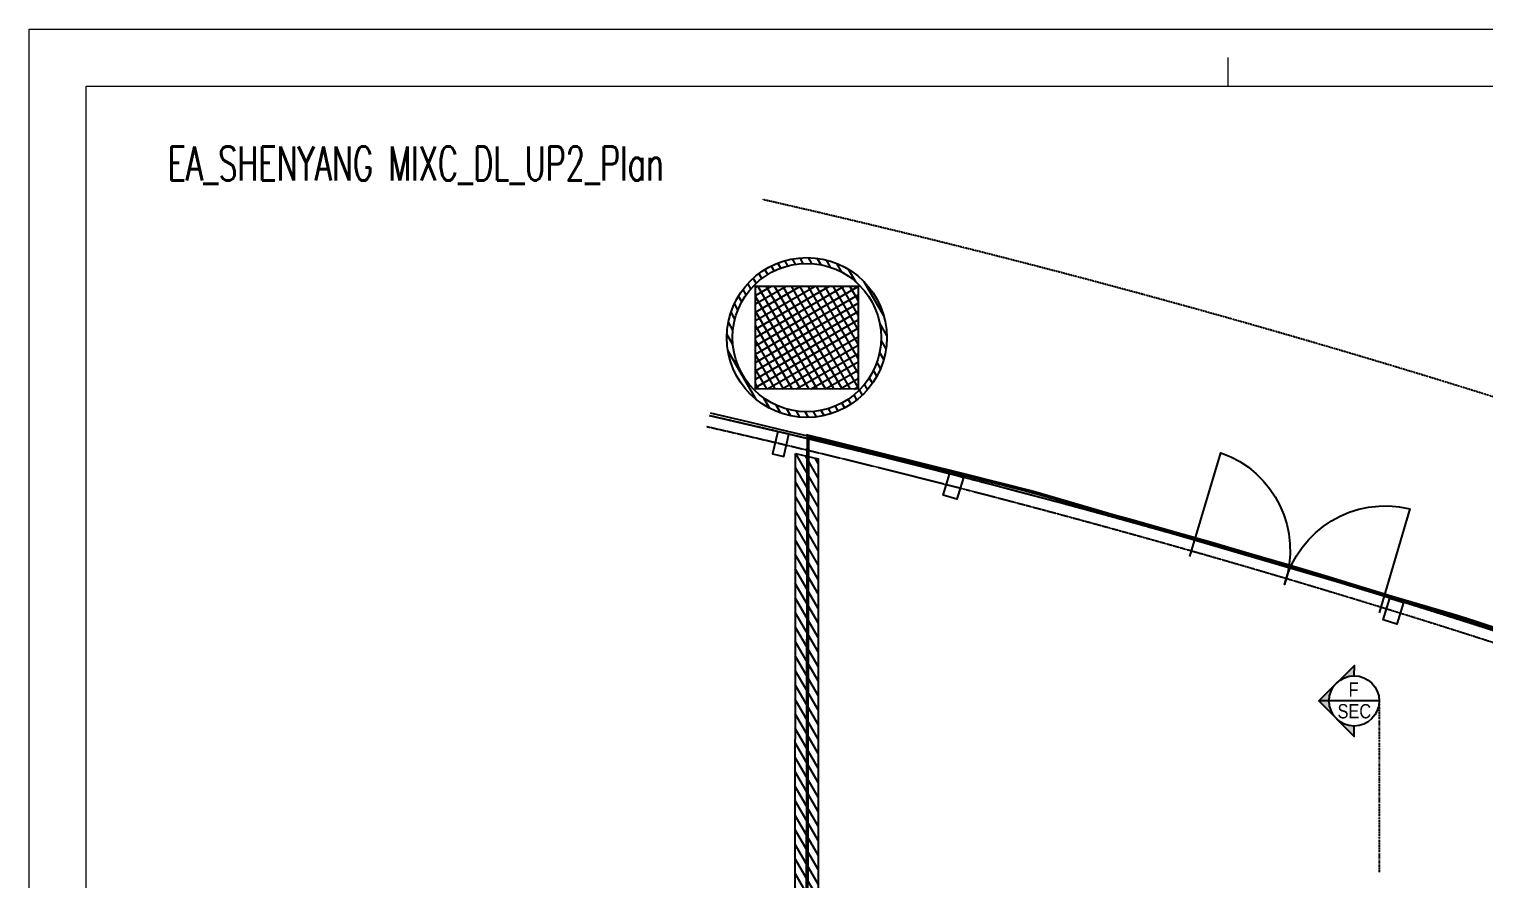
# Model space of a CAD drawing. Header units: millimetres. Extents: x 1734 to 22014, y 983 to 3953.
# Drawn here: x 1734 to 3008, y 3209 to 3953 of the extents above; entities that cross this region are included whole.
import ezdxf
from ezdxf.enums import TextEntityAlignment as Align

# ---------------------------------------------------------------- set-up
doc = ezdxf.new("R2010")
doc.units = ezdxf.units.MM
for name, pattern in [('DASH', [0.35, 0.25, -0.1]), ('DASHDOT', [25.4, 12.7, -6.35, 0, -6.35]), ('HIDDEN1', [0.375, 0.25, -0.125])]:
    doc.linetypes.add(name, pattern=pattern)
for name, color, linetype in [('LAY_sec', 3, 'Continuous'), ('SURVEY_doors', 2, 'Continuous'), ('SURVEY_leaseline', 30, 'Continuous'), ('SURVEY_proiections', 8, 'Continuous'), ('SURVEY_structures', 4, 'Continuous'), ('SURVEY_walls', 6, 'Continuous'), ('SURVEY_walls_patt', 8, 'Continuous'), ('SURVEY_window', 2, 'Continuous')]:
    doc.layers.add(name, color=color, linetype=linetype)
doc.layers.add('LD_text', color=7, linetype='Continuous', lineweight=9)
doc.styles.add('SIMPLEX', font='SIMPLEX.SHX', dxfattribs={"width": 0.65})
doc.styles.add('Standard 1-50', font='Arial Narrow.ttf', dxfattribs={"height": 0.125})
pattern_1 = [(299.974586, (20741.6905, 57719.2776), (5.5006691, 3.17256045), [])]

# ---------------------------------------------------------------- blocks, each defined once
blk = doc.blocks.new('a1')
at = {"layer": 'LD_text'}
blk.add_line((-1050, -50), (-1050, -25), dxfattribs=at)
for points in [[(-2100, 0), (2100, 0), (2100, -2970), (-2100, -2970)], [(-2050, -50), (2050, -50), (2050, -2920), (-2050, -2920)]]:
    blk.add_lwpolyline(points, close=True, dxfattribs=at)

msp = doc.modelspace()

# ---------------------------------------------------------------- hatches: boundary and pattern name
at = {"layer": 'LAY_sec'}
h = msp.add_hatch(color=144, dxfattribs=at)
edge = h.paths.add_edge_path()
edge.add_line((2878.655, 3380.044), (2894.224, 3395.587))
edge.add_line((2894.224, 3395.587), (2894.217, 3386.475))
edge.add_ellipse((2894.199, 3364.475), major_axis=(-15.544, 15.569), ratio=1, start_angle=315, end_angle=360)
edge = h.paths.add_edge_path()
edge.add_line((2863.087, 3364.5), (2878.655, 3380.044))
edge.add_ellipse((2894.199, 3364.475), major_axis=(-15.569, -15.544), ratio=1, start_angle=-90, end_angle=0)
edge.add_line((2878.63, 3348.931), (2863.087, 3364.5))
edge = h.paths.add_edge_path()
edge.add_line((2883.954, 3343.598), (2884.507, 3344.725))
edge.add_ellipse((2894.199, 3364.475), major_axis=(-15.544, 15.569), ratio=1, start_angle=108.906535, end_angle=135)
edge.add_line((2894.181, 3342.475), (2894.174, 3333.362))
edge.add_line((2894.174, 3333.362), (2883.954, 3343.598))
edge = h.paths.add_edge_path()
edge.add_ellipse((2894.199, 3364.475), major_axis=(-15.544, 15.569), ratio=1, start_angle=90, end_angle=108.906535)
edge.add_line((2884.507, 3344.725), (2883.954, 3343.598))
edge.add_line((2883.954, 3343.598), (2878.63, 3348.931))
at = {"layer": 'SURVEY_walls_patt'}
h = msp.add_hatch(dxfattribs=at)
h.set_pattern_fill('ANSI31', color=144, scale=2, angle=-105.025414, style=0)
h.set_pattern_definition(pattern_1)
edge = h.paths.add_edge_path()
edge.add_arc((2414.791, 3682.565), 70, 0, 360)
edge = h.paths.add_edge_path(flags=17)
edge.add_arc((2414.791, 3682.565), 65, 0, 360)
h = msp.add_hatch(dxfattribs=at)
h.set_pattern_fill('ANSI37', color=144, scale=2, angle=-105.025414, style=0)
h.set_pattern_definition([(299.974586, (20741.6905, 57719.2776), (5.5006691, 3.17256045), []), (29.974586, (20741.6905, 57719.2776), (-3.17256045, 5.5006691), [])])
h.paths.add_polyline_path([(2459.817, 3727.544), (2459.777, 3637.544), (2369.777, 3637.583), (2369.817, 3727.583)])
h = msp.add_hatch(dxfattribs=at)
h.set_pattern_fill('ANSI31', color=144, scale=2, angle=-105.025414, style=0)
h.set_pattern_definition(pattern_1)
h.paths.add_polyline_path([(2404.746, 3581.181), (2424.744, 3576.388), (2424.301, 2579.659), (2404.301, 2579.668)])

# ---------------------------------------------------------------- linework, layer by layer
at = {"layer": 'LAY_sec', "color": 144}
msp.add_line((2916.062, 3364.457), (2863.129, 3364.457), dxfattribs=at)
msp.add_lwpolyline([(2894.217, 3386.475), (2894.224, 3395.587), (2863.087, 3364.5), (2894.174, 3333.362), (2894.181, 3342.475)], dxfattribs=at)
at = {"layer": 'LAY_sec', "color": 144, "linetype": 'DASHDOT', "ltscale": 0.05}
msp.add_lwpolyline([(2916.062, 3364.457), (2916.062, 3214.457)], dxfattribs=at)
at = {"layer": 'LAY_sec', "color": 144}
msp.add_circle((2894.062, 3364.475), 22, dxfattribs=at)
at = {"layer": 'SURVEY_doors', "color": 144}
msp.add_lwpolyline([(2750.092, 3490.952), (2777.352, 3581.755, -0.41274189), (2833.007, 3466.303, -0.41295257), (2942.692, 3532.603), (2915.921, 3441.655)], format="xyb", dxfattribs=at)
at = {"layer": 'SURVEY_leaseline', "color": 144, "linetype": 'DASHDOT', "ltscale": 0.02, "const_width": 3}
msp.add_lwpolyline([(2978.773, 1355.052), (2979.095, 2115.296), (2413.13, 2116.393), (2415.718, 3596.496), (2552.626, 3562.544), (2613.396, 3547.211), (2983.875, 3438.752), (2996.363, 3434.782), (3117.173, 3395.235)], dxfattribs=at)
at = {"layer": 'SURVEY_proiections', "color": 144, "linetype": 'DASH'}
msp.add_lwpolyline([(4512.561, 1032.667, 0.01641729), (4609.503, 2943.23, 0.06461107), (2608.916, 3746.914, 0.00710751), (2376.458, 3803.349)], format="xyb", dxfattribs=at)
at = {"layer": 'SURVEY_structures', "color": 144}
msp.add_lwpolyline([(2459.817, 3727.544), (2459.777, 3637.544), (2369.777, 3637.583), (2369.817, 3727.583)], close=True, dxfattribs=at)
at = {"layer": 'SURVEY_walls', "color": 144}
msp.add_lwpolyline([(2404.746, 3581.181), (2424.744, 3576.388), (2424.301, 2579.659), (2404.301, 2579.668), (2404.746, 3581.181)], dxfattribs=at)
for radius in [70, 65]:
    msp.add_circle((2414.791, 3682.565), radius, dxfattribs=at)
at = {"layer": 'SURVEY_window', "color": 144}
msp.add_lwpolyline([(2330.052, 3616.563, -0.06793179), (4407.604, 2833.943, -0.01470642), (4320.098, 1134.204), (4317.592, 1134.301, 0.01469754), (4405.071, 2832.472, 0.0681437), (2329.519, 3614.12, 1.15701995)], format="xyb", dxfattribs=at)
for points in [[(2389.367, 3600.194), (2384.765, 3580.731), (2394.497, 3578.43), (2399.098, 3597.894), (2389.367, 3600.194)], [(2540.016, 3563.757), (2551.978, 3560.13), (2546.173, 3540.99), (2534.211, 3544.618), (2540.016, 3563.757)], [(2925.383, 3454.415), (2937.376, 3450.707), (2931.473, 3431.613), (2919.479, 3435.321), (2925.362, 3454.422)]]:
    msp.add_lwpolyline(points, dxfattribs=at)
at = {"layer": 'SURVEY_window', "color": 144, "linetype": 'HIDDEN1', "ltscale": 0.3}
for radius, start in [(8174.476, 61.5670873), (8164.476, 61.6099472)]:
    msp.add_arc((512.962, -4355.96), radius, start, 77.1603668, dxfattribs=at)

# ---------------------------------------------------------------- block references
msp.add_blockref('a1', (3833.729, 3952.667))

# ---------------------------------------------------------------- texts
at = {"layer": 'LAY_sec', "color": 144, "style": 'Standard 1-50'}
for tag, text, p in [('F', 'N', (2893.541, 3380.639)), ('SEC', 'SHEET', (2894.219, 3361.664))]:
    msp.add_attdef(tag, text=text, height=12.5, rotation=0.045882, dxfattribs=at).set_placement(p, align=Align.TOP_CENTER)
at = {"layer": 'LD_text', "insert": (1855.189, 3817.143), "char_height": 30, "width": 1295.71327, "attachment_point": 7, "style": 'SIMPLEX'}
msp.add_mtext('{\\C7;EA_SHENYANG MIXC_DL_UP2_Plan}', dxfattribs=at)

doc.saveas('drawing.dxf')
